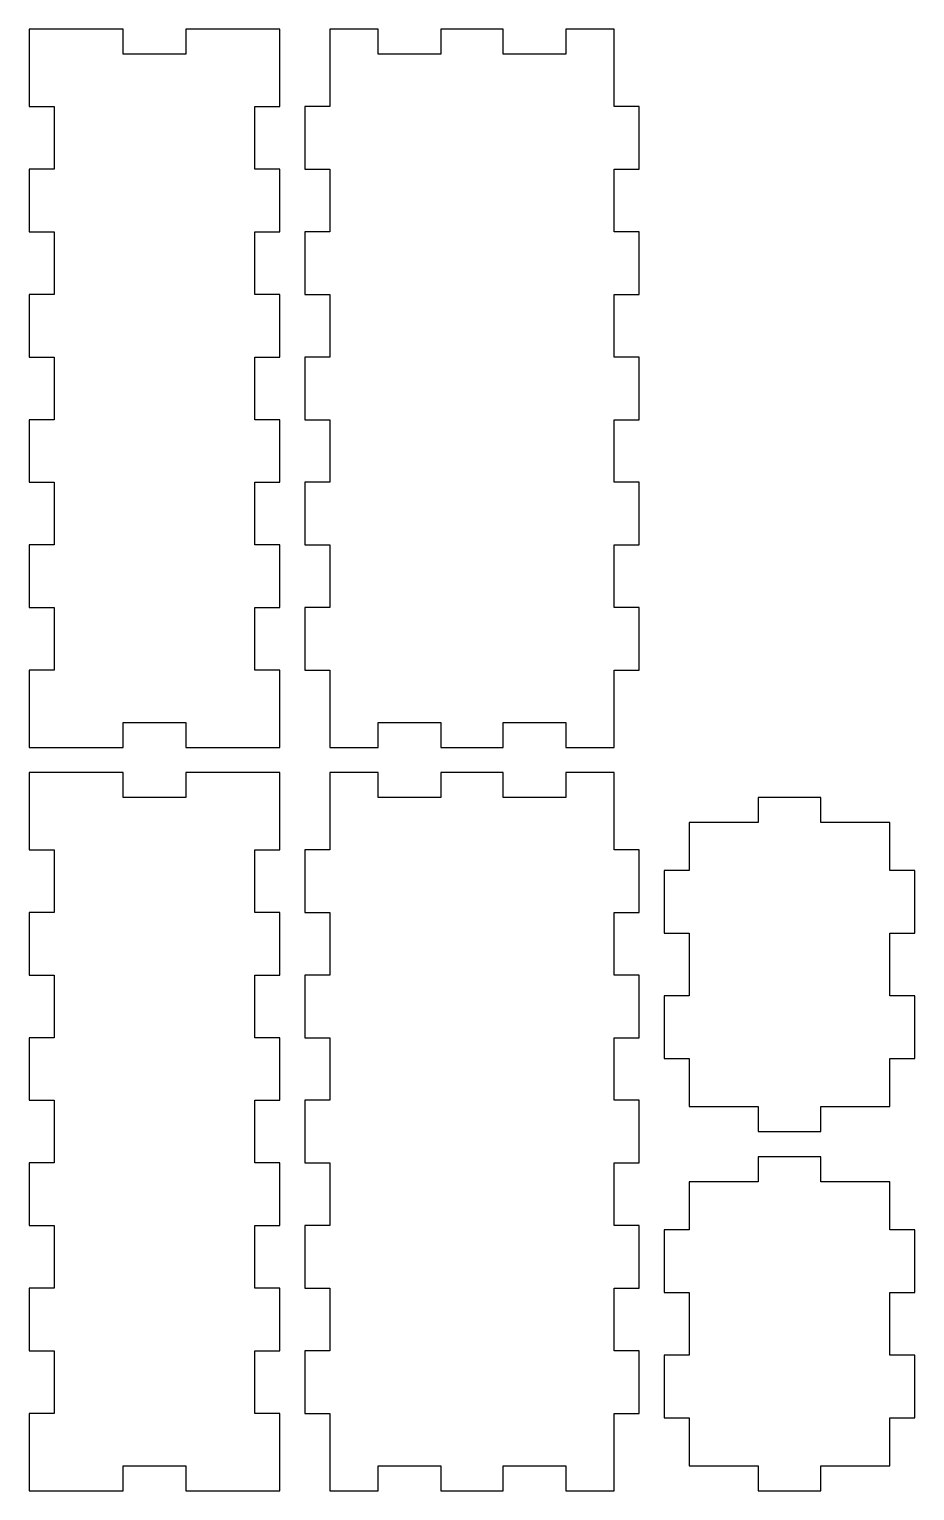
# Model space of a CAD drawing. Header units: inches. Extents: x 0 to 106, y 3 to 178.
import ezdxf

# ---------------------------------------------------------------- set-up
doc = ezdxf.new("R2010")
doc.units = ezdxf.units.IN

msp = doc.modelspace()

# ---------------------------------------------------------------- linework, layer by layer
at = {"layer": 'back_outsideCutPath'}
for p, q in [((0, 178), (0, 168.75)), ((3.75, 178), (0, 178)), ((11.25, 178), (3.75, 178)), ((11.25, 175), (11.25, 178)), ((30, 178), (18.75, 178)), ((18.75, 178), (18.75, 175)), ((30, 168.75), (30, 178)), ((18.75, 175), (11.25, 175)), ((0, 168.75), (3, 168.75)), ((3, 168.75), (3, 161.25)), ((27, 161.25), (27, 168.75)), ((27, 168.75), (30, 168.75)), ((3, 161.25), (0, 161.25)), ((0, 161.25), (0, 153.75)), ((30, 161.25), (27, 161.25)), ((30, 153.75), (30, 161.25)), ((0, 153.75), (3, 153.75)), ((3, 153.75), (3, 146.25)), ((27, 146.25), (27, 153.75)), ((27, 153.75), (30, 153.75)), ((3, 146.25), (0, 146.25)), ((0, 146.25), (0, 138.75)), ((30, 146.25), (27, 146.25)), ((30, 138.75), (30, 146.25)), ((0, 138.75), (3, 138.75)), ((3, 138.75), (3, 131.25)), ((27, 131.25), (27, 138.75)), ((27, 138.75), (30, 138.75)), ((3, 131.25), (0, 131.25)), ((0, 131.25), (0, 123.75)), ((30, 131.25), (27, 131.25)), ((30, 123.75), (30, 131.25)), ((0, 123.75), (3, 123.75)), ((3, 123.75), (3, 116.25)), ((27, 116.25), (27, 123.75)), ((27, 123.75), (30, 123.75)), ((3, 116.25), (0, 116.25)), ((0, 116.25), (0, 108.75)), ((30, 116.25), (27, 116.25)), ((30, 108.75), (30, 116.25)), ((0, 108.75), (3, 108.75)), ((3, 108.75), (3, 101.25)), ((27, 101.25), (27, 108.75)), ((27, 108.75), (30, 108.75)), ((3, 101.25), (0, 101.25)), ((0, 101.25), (0, 92)), ((30, 101.25), (27, 101.25)), ((30, 92), (30, 101.25)), ((11.25, 92), (11.25, 95)), ((11.25, 95), (18.75, 95)), ((18.75, 95), (18.75, 92)), ((0, 92), (11.25, 92)), ((18.75, 92), (26.25, 92)), ((26.25, 92), (30, 92))]:
    msp.add_line(p, q, dxfattribs=at)
at = {"layer": 'bottom_outsideCutPath'}
for p, q in [((94.75, 86), (87.25, 86)), ((87.25, 86), (87.25, 83)), ((94.75, 83), (94.75, 86)), ((79, 83), (79, 77.25)), ((79.75, 83), (79, 83)), ((87.25, 83), (79.75, 83)), ((103, 83), (94.75, 83)), ((103, 77.25), (103, 83)), ((79, 77.25), (76, 77.25)), ((76, 77.25), (76, 69.75)), ((106, 77.25), (103, 77.25)), ((106, 69.75), (106, 77.25)), ((76, 69.75), (79, 69.75)), ((79, 69.75), (79, 62.25)), ((103, 62.25), (103, 69.75)), ((103, 69.75), (106, 69.75)), ((79, 62.25), (76, 62.25)), ((76, 62.25), (76, 54.75)), ((106, 62.25), (103, 62.25)), ((106, 54.75), (106, 62.25)), ((76, 54.75), (79, 54.75)), ((79, 54.75), (79, 49)), ((103, 49), (103, 54.75)), ((103, 54.75), (106, 54.75)), ((79, 49), (87.25, 49)), ((87.25, 49), (87.25, 46)), ((94.75, 46), (94.75, 49)), ((94.75, 49), (102.25, 49)), ((102.25, 49), (103, 49)), ((87.25, 46), (94.75, 46))]:
    msp.add_line(p, q, dxfattribs=at)
at = {"layer": 'front_outsideCutPath'}
for p, q in [((0, 89), (0, 79.75)), ((3.75, 89), (0, 89)), ((11.25, 89), (3.75, 89)), ((11.25, 86), (11.25, 89)), ((30, 89), (18.75, 89)), ((18.75, 89), (18.75, 86)), ((30, 79.75), (30, 89)), ((18.75, 86), (11.25, 86)), ((0, 79.75), (3, 79.75)), ((3, 79.75), (3, 72.25)), ((27, 72.25), (27, 79.75)), ((27, 79.75), (30, 79.75)), ((3, 72.25), (0, 72.25)), ((0, 72.25), (0, 64.75)), ((30, 72.25), (27, 72.25)), ((30, 64.75), (30, 72.25)), ((0, 64.75), (3, 64.75)), ((3, 64.75), (3, 57.25)), ((27, 57.25), (27, 64.75)), ((27, 64.75), (30, 64.75)), ((3, 57.25), (0, 57.25)), ((0, 57.25), (0, 49.75)), ((30, 57.25), (27, 57.25)), ((30, 49.75), (30, 57.25)), ((0, 49.75), (3, 49.75)), ((3, 49.75), (3, 42.25)), ((27, 42.25), (27, 49.75)), ((27, 49.75), (30, 49.75)), ((3, 42.25), (0, 42.25)), ((0, 42.25), (0, 34.75)), ((30, 42.25), (27, 42.25)), ((30, 34.75), (30, 42.25)), ((0, 34.75), (3, 34.75)), ((3, 34.75), (3, 27.25)), ((27, 27.25), (27, 34.75)), ((27, 34.75), (30, 34.75)), ((3, 27.25), (0, 27.25)), ((0, 27.25), (0, 19.75)), ((30, 27.25), (27, 27.25)), ((30, 19.75), (30, 27.25)), ((0, 19.75), (3, 19.75)), ((3, 19.75), (3, 12.25)), ((27, 12.25), (27, 19.75)), ((27, 19.75), (30, 19.75)), ((3, 12.25), (0, 12.25)), ((0, 12.25), (0, 3)), ((30, 12.25), (27, 12.25)), ((30, 3), (30, 12.25)), ((11.25, 3), (11.25, 6)), ((11.25, 6), (18.75, 6)), ((18.75, 6), (18.75, 3)), ((0, 3), (11.25, 3)), ((18.75, 3), (26.25, 3)), ((26.25, 3), (30, 3))]:
    msp.add_line(p, q, dxfattribs=at)
at = {"layer": 'left_outsideCutPath'}
for p, q in [((36, 89), (36, 79.75)), ((41.75, 89), (36, 89)), ((41.75, 86), (41.75, 89)), ((56.75, 89), (49.25, 89)), ((49.25, 89), (49.25, 86)), ((56.75, 86), (56.75, 89)), ((70, 89), (64.25, 89)), ((64.25, 89), (64.25, 86)), ((70, 79.75), (70, 89)), ((49.25, 86), (41.75, 86)), ((64.25, 86), (56.75, 86)), ((36, 79.75), (33, 79.75)), ((33, 79.75), (33, 72.25)), ((73, 79.75), (70, 79.75)), ((73, 72.25), (73, 79.75)), ((33, 72.25), (36, 72.25)), ((36, 72.25), (36, 64.75)), ((70, 64.75), (70, 72.25)), ((70, 72.25), (73, 72.25)), ((36, 64.75), (33, 64.75)), ((33, 64.75), (33, 57.25)), ((73, 64.75), (70, 64.75)), ((73, 57.25), (73, 64.75)), ((33, 57.25), (36, 57.25)), ((36, 57.25), (36, 49.75)), ((70, 49.75), (70, 57.25)), ((70, 57.25), (73, 57.25)), ((36, 49.75), (33, 49.75)), ((33, 49.75), (33, 42.25)), ((73, 49.75), (70, 49.75)), ((73, 42.25), (73, 49.75)), ((33, 42.25), (36, 42.25)), ((36, 42.25), (36, 34.75)), ((70, 34.75), (70, 42.25)), ((70, 42.25), (73, 42.25)), ((36, 34.75), (33, 34.75)), ((33, 34.75), (33, 27.25)), ((73, 34.75), (70, 34.75)), ((73, 27.25), (73, 34.75)), ((33, 27.25), (36, 27.25)), ((36, 27.25), (36, 19.75)), ((70, 19.75), (70, 27.25)), ((70, 27.25), (73, 27.25)), ((36, 19.75), (33, 19.75)), ((33, 19.75), (33, 12.25)), ((73, 19.75), (70, 19.75)), ((73, 12.25), (73, 19.75)), ((33, 12.25), (36, 12.25)), ((36, 12.25), (36, 3)), ((70, 3), (70, 12.25)), ((70, 12.25), (73, 12.25)), ((41.75, 3), (41.75, 6)), ((41.75, 6), (49.25, 6)), ((49.25, 6), (49.25, 3)), ((56.75, 3), (56.75, 6)), ((56.75, 6), (64.25, 6)), ((64.25, 6), (64.25, 3)), ((36, 3), (41.75, 3)), ((49.25, 3), (56.75, 3)), ((64.25, 3), (70, 3))]:
    msp.add_line(p, q, dxfattribs=at)
at = {"layer": 'right_outsideCutPath'}
for p, q in [((36, 178), (36, 168.75)), ((41.75, 178), (36, 178)), ((41.75, 175), (41.75, 178)), ((56.75, 178), (49.25, 178)), ((49.25, 178), (49.25, 175)), ((56.75, 175), (56.75, 178)), ((70, 178), (64.25, 178)), ((64.25, 178), (64.25, 175)), ((70, 168.75), (70, 178)), ((49.25, 175), (41.75, 175)), ((64.25, 175), (56.75, 175)), ((36, 168.75), (33, 168.75)), ((33, 168.75), (33, 161.25)), ((73, 168.75), (70, 168.75)), ((73, 161.25), (73, 168.75)), ((33, 161.25), (36, 161.25)), ((36, 161.25), (36, 153.75)), ((70, 153.75), (70, 161.25)), ((70, 161.25), (73, 161.25)), ((36, 153.75), (33, 153.75)), ((33, 153.75), (33, 146.25)), ((73, 153.75), (70, 153.75)), ((73, 146.25), (73, 153.75)), ((33, 146.25), (36, 146.25)), ((36, 146.25), (36, 138.75)), ((70, 138.75), (70, 146.25)), ((70, 146.25), (73, 146.25)), ((36, 138.75), (33, 138.75)), ((33, 138.75), (33, 131.25)), ((73, 138.75), (70, 138.75)), ((73, 131.25), (73, 138.75)), ((33, 131.25), (36, 131.25)), ((36, 131.25), (36, 123.75)), ((70, 123.75), (70, 131.25)), ((70, 131.25), (73, 131.25)), ((36, 123.75), (33, 123.75)), ((33, 123.75), (33, 116.25)), ((73, 123.75), (70, 123.75)), ((73, 116.25), (73, 123.75)), ((33, 116.25), (36, 116.25)), ((36, 116.25), (36, 108.75)), ((70, 108.75), (70, 116.25)), ((70, 116.25), (73, 116.25)), ((36, 108.75), (33, 108.75)), ((33, 108.75), (33, 101.25)), ((73, 108.75), (70, 108.75)), ((73, 101.25), (73, 108.75)), ((33, 101.25), (36, 101.25)), ((36, 101.25), (36, 92)), ((70, 92), (70, 101.25)), ((70, 101.25), (73, 101.25)), ((41.75, 92), (41.75, 95)), ((41.75, 95), (49.25, 95)), ((49.25, 95), (49.25, 92)), ((56.75, 92), (56.75, 95)), ((56.75, 95), (64.25, 95)), ((64.25, 95), (64.25, 92)), ((36, 92), (41.75, 92)), ((49.25, 92), (56.75, 92)), ((64.25, 92), (70, 92))]:
    msp.add_line(p, q, dxfattribs=at)
at = {"layer": 'top_outsideCutPath'}
for p, q in [((94.75, 43), (87.25, 43)), ((87.25, 43), (87.25, 40)), ((94.75, 40), (94.75, 43)), ((79, 40), (79, 34.25)), ((79.75, 40), (79, 40)), ((87.25, 40), (79.75, 40)), ((103, 40), (94.75, 40)), ((103, 34.25), (103, 40)), ((79, 34.25), (76, 34.25)), ((76, 34.25), (76, 26.75)), ((106, 34.25), (103, 34.25)), ((106, 26.75), (106, 34.25)), ((76, 26.75), (79, 26.75)), ((79, 26.75), (79, 19.25)), ((103, 19.25), (103, 26.75)), ((103, 26.75), (106, 26.75)), ((79, 19.25), (76, 19.25)), ((76, 19.25), (76, 11.75)), ((106, 19.25), (103, 19.25)), ((106, 11.75), (106, 19.25)), ((76, 11.75), (79, 11.75)), ((79, 11.75), (79, 6)), ((103, 6), (103, 11.75)), ((103, 11.75), (106, 11.75)), ((79, 6), (87.25, 6)), ((87.25, 6), (87.25, 3)), ((94.75, 3), (94.75, 6)), ((94.75, 6), (102.25, 6)), ((102.25, 6), (103, 6)), ((87.25, 3), (94.75, 3))]:
    msp.add_line(p, q, dxfattribs=at)

doc.saveas('drawing.dxf')
